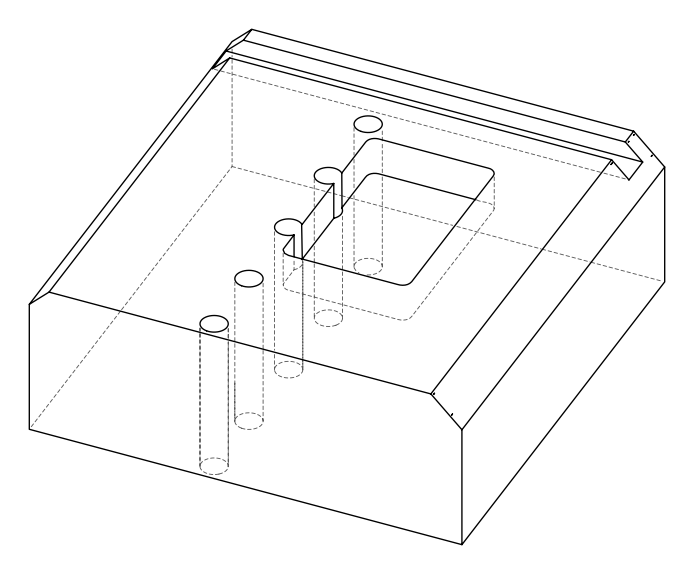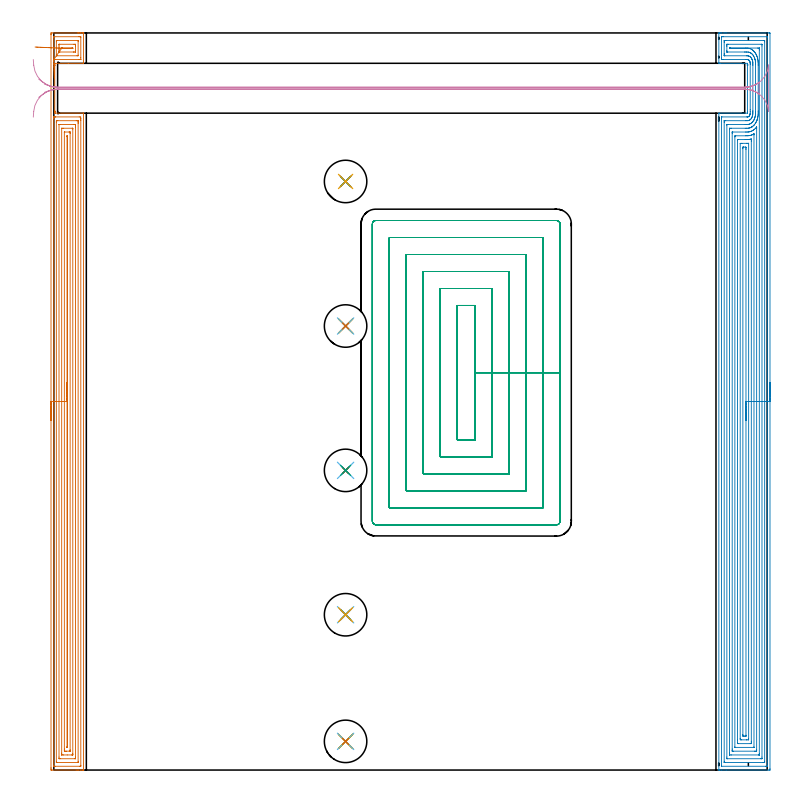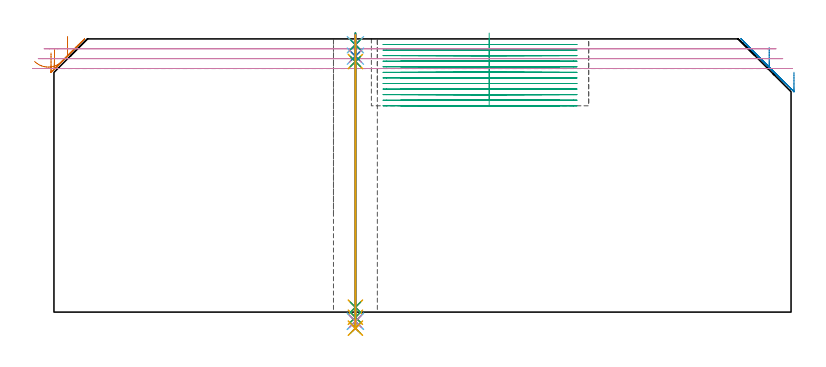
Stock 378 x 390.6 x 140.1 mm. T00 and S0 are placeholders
(PLAN: 29 operations, 23 tool changes, 117.4 min)
(1 AREA_MILL | FG_CHAMFER_SURFACE | UGT0205_001 | 21.03 min | 57438 mm3)
(2 AREA_MILL_1 | FG_CHAMFER_SURFACE_1 | UGT0205_001 | 30.74 min | 143082 mm3)
(3 MILL_RECTANGULAR_POCKET | POCKET_RECTANGULAR_STRAIGHT | NXT0201_011 | Follow Part, ap 3, ae 75% | 51.31 min | 660098 mm3)
(4 MILL_RECTANGULAR_SLOT | SLOT_RECTANGULAR | UGT0201_109 | Follow Part, ap 6.35, ae 75% | 4.77 min | 140698 mm3)
(5 SPOT_DRILL | STEP1HOLE | NXT0321_9005460120000 | 0.05 min | 119 mm3)
(6 SPOT_DRILL_1 | STEP1HOLE_1 | NXT0321_9005460120000 | 0.05 min | 204 mm3)
(7 SPOT_DRILL_2 | STEP1HOLE_2 | NXT0321_9005460120000 | 0.05 min | 156 mm3)
(8 SPOT_DRILL_3 | STEP1HOLE_3 | NXT0321_9005460120000 | 0.05 min | 234 mm3)
(9 SPOT_DRILL_4 | STEP1HOLE_4 | NXT0321_9005460120000 | 0.05 min | 205 mm3)
(10 DRILL_BLIND_HOLE_INTO_CENTER | STEP1HOLE | NXT0301_030 | 0.04 min | 125 mm3)
(11 GUN_DRILL_THROUGH_HOLE | STEP1HOLE | UGT0307_001 | 0.62 min | 2597 mm3)
(12 SPADE_DRILL_TO_ENLARGE_THROUGH_HOLE | STEP1HOLE | UGT0306_005 | 0.59 min | 20141 mm3)
(13 DRILL_TO_ENLARGE_THROUGH_HOLE | STEP1HOLE | UGT0301_054 | 0.6 min | 32557 mm3)
(14 DRILL_BLIND_HOLE_INTO_CENTER_1 | STEP1HOLE_1 | NXT0301_030 | 0.04 min | 213 mm3)
(15 GUN_DRILL_THROUGH_HOLE_1 | STEP1HOLE_1 | UGT0307_001 | 0.62 min | 2494 mm3)
(16 SPADE_DRILL_TO_ENLARGE_THROUGH_HOLE_1 | STEP1HOLE_1 | UGT0306_005 | 0.59 min | 20191 mm3)
(17 DRILL_TO_ENLARGE_THROUGH_HOLE_1 | STEP1HOLE_1 | UGT0301_054 | 0.6 min | 32589 mm3)
(18 DRILL_BLIND_HOLE_INTO_CENTER_2 | STEP1HOLE_2 | NXT0301_030 | 0.04 min | 149 mm3)
(19 GUN_DRILL_THROUGH_HOLE_2 | STEP1HOLE_2 | UGT0307_001 | 0.62 min | 2528 mm3)
(20 SPADE_DRILL_TO_ENLARGE_THROUGH_HOLE_2 | STEP1HOLE_2 | UGT0306_005 | 0.59 min | 20200 mm3)
(21 DRILL_TO_ENLARGE_THROUGH_HOLE_2 | STEP1HOLE_2 | UGT0301_054 | 0.6 min | 31487 mm3)
(22 DRILL_BLIND_HOLE_INTO_CENTER_3 | STEP1HOLE_3 | NXT0301_030 | 0.04 min | 137 mm3)
(23 GUN_DRILL_THROUGH_HOLE_3 | STEP1HOLE_3 | UGT0307_001 | 0.62 min | 2557 mm3)
(24 SPADE_DRILL_TO_ENLARGE_THROUGH_HOLE_3 | STEP1HOLE_3 | UGT0306_005 | 0.59 min | 20179 mm3)
(25 DRILL_TO_ENLARGE_THROUGH_HOLE_3 | STEP1HOLE_3 | UGT0301_054 | 0.6 min | 31460 mm3)
(26 DRILL_BLIND_HOLE_INTO_CENTER_4 | STEP1HOLE_4 | NXT0301_030 | 0.04 min | 135 mm3)
(27 GUN_DRILL_THROUGH_HOLE_4 | STEP1HOLE_4 | UGT0307_001 | 0.62 min | 2575 mm3)
(28 SPADE_DRILL_TO_ENLARGE_THROUGH_HOLE_4 | STEP1HOLE_4 | UGT0306_005 | 0.59 min | 20177 mm3)
(29 DRILL_TO_ENLARGE_THROUGH_HOLE_4 | STEP1HOLE_4 | UGT0301_054 | 0.6 min | 32599 mm3)
(TOOL UGT0205_001 | Chamfer Mill 20 x 3 x 45 deg. | D20 FL50 Z2)
(TOOL NXT0201_011 | ENDMILL 12mm [2P460-1200-NA 1630] | D12 FL38 Z6)
(TOOL UGT0201_109 | End Mill 25.4 mm | D25.4 FL25 Z2)
(TOOL NXT0321_9005460120000 | NC Spot Drill, 142deg, 12mm, Carbide, Uncoated | D12 PA142 FL30 Z2)
(TOOL NXT0301_030 | Carbide Drill 5.9mm [860.1-0590-018A1-MM 2214] | D5.9 PA140 FL28 Z2)
(TOOL UGT0307_001 | Gun Drill 5 mm | D5 PA130 FL24 Z1)
(TOOL UGT0306_005 | Spade Drill 14.5mm | D14.5 PA132 FL10 Z2)
(TOOL UGT0301_054 | Twist Drill 22.5 mm | D22.5 PA118 FL155 Z2)
(OP 1 AREA_MILL)
G17 G21 G94 G90
T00 M6
G54
G17 G0 G90 X-1.5 Y185.3 S1061 M3
G43 Z150.1 H0
Z132.9
G94 G1 Y185.338 Z132.028 F250.
Y185.452 Z131.164
Y185.641 Z130.312
Y185.903 Z129.48
Y186.237 Z128.674
Y186.64 Z127.9
Y187.109 Z127.164
Y187.64 Z126.472
Y188.229 Z125.829
Y188.872 Z125.24
Y189.564 Z124.709
Y190.3 Z124.24
Y191.074 Z123.837
Y191.88 Z123.503
Y192.712 Z123.241
Y193.564 Z123.052
Y194.429 Z122.938
Y195.3 Z122.9
Y389.677
X-1.499 Y389.986 Z122.901
X-1.494 Y390.564 Z122.904
X-1.492 Y390.593 Z122.906
X-0.917 Y390.6 Z123.48
X12.445 Z136.839
X13.002 Z137.399
X13.336 Z137.732
X13.893 Z138.289
X14.227 Z138.622
X14.894 Z139.294
X15.264 Z139.663
X15.651 Y390.593 Z140.042
X15.697 Y390.59 Z140.088
X15.7 Y390.433 Z140.1
Y374.804
X15.695 Y374.51 Z140.091
X15.607 Y374.5 Z140.002
X7.667 Z132.067
X0.5 Z124.9
Y373.992
X0.501 Y373.911 Z124.898
X0.509 Y373.728 Z124.887
Y373.465
X0.508 Y373.461 Z124.889
X0.501 Y373.441 Z124.897
Z124.893
Y373.434
X0.5 Y373.407 Z124.9
Y349.352
X0.502 Y349.22 Z124.894
X0.5 Y349.141 Z124.9
Y349.108
X0.499 Y349.079 Z124.899
X0.502 Y349.077 Z124.895
X0.513 Y349.068 Z124.879
X0.5 Y349.049 Z124.899
Y348.993 Z124.9
X0.512 Y348.986 Z124.882
X0.506 Y348.979 Z124.891
X0.5 Y348.966 Z124.9
Y348.854
X0.507 Y348.828 Z124.892
X0.5 Y348.682 Z124.9
Y348.1
X0.817 Z125.217
X0.826 Z125.224
X15.563 Z139.959
X15.662 Y348.095 Z140.058
X15.702 Y348.09 Z140.098
X15.7 Y348.017 Z140.1
Y0.167
X15.697 Y0.01 Z140.088
X15.651 Y0.007 Z140.042
X15.263 Y0. Z139.663
X14.895 Z139.294
X14.227 Z138.622
X13.002 Z137.399
X12.445 Z136.839
X11.833 Z136.228
X-0.917 Y0.001 Z123.48
X-1.149 Y0.003 Z123.248
X-1.492 Y0.008 Z122.906
X-1.494 Y0.036 Z122.904
X-1.499 Y0.614 Z122.901
X-1.5 Y1.198 Z122.9
Y195.3
X-0.086 Z124.314
Y345.393
X-0.084 Y346.226 Z124.316
X-0.082 Y346.254 Z124.318
X-0.08 Y346.26 Z124.32
X-0.064 Y346.264 Z124.336
X-0.027 Y346.244 Z124.373
X0.008 Y346.226 Z124.408
X0.234 Y346.146 Z124.634
X0.487 Y346.11 Z124.887
X0.738 Y346.103 Z125.138
X0.864 Y346.101 Z125.264
X13.463 Y346.099 Z137.863
X14.227 Y346.09 Z138.627
X14.28 Y345.333 Z138.68
X14.283 Y345.277 Z138.683
X14.286 Y344.44 Z138.686
Y344.381
X14.285 Y2.341 Z138.685
X14.284 Y2.282 Z138.684
X14.279 Y2.164 Z138.679
X14.27 Y2.01 Z138.67
X14.227 Y2.008 Z138.627
X13.734 Y2.001 Z138.134
X0.864 Y2. Z125.264
X0.371 Y2.001 Z124.771
X-0.027 Y2.008 Z124.373
X-0.077 Y2.01 Z124.323
X-0.082 Y2.222 Z124.318
X-0.085 Y2.341 Z124.315
X-0.086 Y195.3 Z124.314
X1.328 Z125.728
X1.329 Y343.081 Z125.729
X1.332 Y343.547 Z125.732
X1.335 Y343.968 Z125.735
X1.348 Y344.09 Z125.748
X1.479 Y344.094 Z125.879
X1.755 Y344.098 Z126.155
X2.095 Y344.1 Z126.495
X11.894 Z136.294
X12.445 Y344.097 Z136.845
X12.793 Y344.092 Z137.193
X12.865 Y344.08 Z137.265
X12.867 Y344.017 Z137.267
X12.87 Y343.547 Z137.27
X12.871 Y343.12 Z137.271
X12.872 Y342.654 Z137.272
X12.871 Y4.652 Z137.271
X12.87 Y4.186 Z137.27
X12.869 Y4.079 Z137.269
X12.866 Y4.027 Z137.266
X12.863 Y4.01 Z137.263
X12.816 Y4.007 Z137.216
X12.629 Y4.001 Z137.029
X1.569 Z125.969
X1.446 Y4.004 Z125.846
X1.348 Y4.01 Z125.748
X1.334 Y4.014 Z125.734
X1.332 Y4.02 Z125.732
X1.33 Y4.044 Z125.73
X1.329 Y4.186 Z125.729
X1.328 Y4.614 Z125.728
Y195.3
X2.743 Z127.143
Y341.96
X2.744 Y342.06 Z127.144
X2.746 Y342.083 Z127.146
X2.748 Y342.088 Z127.148
X2.765 Y342.091 Z127.165
X2.861 Y342.096 Z127.261
X3.199 Y342.1 Z127.599
X10.663 Z135.063
X11.218 Y342.098 Z135.618
X11.375 Y342.094 Z135.775
X11.445 Y342.09 Z135.845
X11.454 Y341.862 Z135.854
X11.455 Y341.761 Z135.855
X11.457 Y340.965 Z135.857
Y340.868
Y6.865
X11.456 Y6.071 Z135.856
X11.453 Y6.017 Z135.853
X11.451 Y6.011 Z135.851
X11.445 Y6.006 Z135.845
X11.418 Y6.003 Z135.818
X11.311 Y6.001 Z135.711
X11.095 Y6. Z135.495
X3.509 Z127.909
X3.094 Y6.002 Z127.494
X2.886 Y6.006 Z127.286
X2.783 Y6.01 Z127.183
X2.749 Y6.02 Z127.149
X2.743 Y6.865 Z127.143
Y195.3
X4.157 Z128.557
Y339.975
X4.159 Y340.043 Z128.559
X4.161 Y340.075 Z128.561
X4.163 Y340.085 Z128.563
X4.179 Y340.09 Z128.579
X4.305 Y340.098 Z128.705
X4.428 Y340.099 Z128.828
X5.194 Y340.1 Z129.594
X9.773 Y340.099 Z134.173
X9.897 Y340.097 Z134.297
X9.98 Y340.093 Z134.38
X10.037 Y340.089 Z134.437
X10.038 Y340.064 Z134.438
X10.041 Y339.975 Z134.441
X10.042 Y339.704 Z134.442
X10.043 Y8.651 Z134.443
X10.042 Y8.381 Z134.442
X10.039 Y8.109 Z134.439
X10.036 Y8.033 Z134.436
X10.031 Y8.009 Z134.431
X10.015 Y8.007 Z134.415
X9.935 Y8.003 Z134.335
X9.773 Y8.001 Z134.173
X9.531 Y8. Z133.931
X7.1 Z131.5
X5.077 Z129.477
X4.428 Y8.003 Z128.828
X4.18 Y8.006 Z128.58
X4.163 Y8.017 Z128.563
X4.161 Y8.025 Z128.561
X4.158 Y8.651 Z128.558
X4.157 Y8.923 Z128.557
Y195.3
X5.571 Z129.971
Y337.935
X5.573 Y338.027 Z129.973
X5.575 Y338.082 Z129.975
X5.578 Y338.09 Z129.978
X5.584 Y338.094 Z129.984
X5.608 Y338.097 Z130.008
X5.808 Y338.099 Z130.208
X8.08 Y338.1 Z132.48
X8.416 Y338.096 Z132.816
X8.584 Y338.092 Z132.984
X8.621 Y338.09 Z133.021
X8.623 Y338.064 Z133.023
X8.625 Y338.014 Z133.025
X8.628 Y337.55 Z133.028
X8.629 Y337.296 Z133.029
Y10.691
X8.628 Y10.437 Z133.028
X8.625 Y10.118 Z133.025
X8.622 Y10.039 Z133.022
X8.619 Y10.01 Z133.019
X8.572 Y10.007 Z132.972
X8.425 Y10.002 Z132.825
X6.646 Y10. Z131.046
X6.209 Y10.001 Z130.609
X5.752 Y10.003 Z130.152
X5.606 Y10.01 Z130.006
X5.578 Y10.015 Z129.978
X5.576 Y10.066 Z129.976
X5.573 Y10.182 Z129.973
X5.572 Y10.437 Z129.972
X5.571 Y11.077 Z129.971
Y195.3
X6.985 Z131.385
X6.986 Y335.624 Z131.386
X6.987 Y335.74 Z131.387
X6.992 Y335.969 Z131.392
X6.996 Y336.091 Z131.396
X7.027 Y336.093 Z131.427
X7.1 Y336.095 Z131.5
X7.183 Y336.093 Z131.583
X7.203 Y336.091 Z131.603
X7.208 Y336.007 Z131.608
X7.211 Y335.854 Z131.611
X7.214 Y335.625 Z131.614
X7.215 Y335.51 Z131.615
Y13.002
X7.212 Y12.224 Z131.612
X7.21 Y12.113 Z131.61
X7.205 Y12.01 Z131.605
X7.1 Y12.005 Z131.5
X7.026 Z131.426
X7. Y12.008 Z131.4
X6.992 Y12.012 Z131.392
X6.99 Y12.033 Z131.39
X6.987 Y12.109 Z131.387
X6.986 Y12.224 Z131.386
X6.985 Y12.339 Z131.385
Y195.3
Y196.172 Z131.423
Y197.037 Z131.537
Y197.888 Z131.726
Y198.72 Z131.988
Y199.526 Z132.322
Y200.3 Z132.725
Y201.036 Z133.194
Y201.728 Z133.725
Y202.371 Z134.314
Y202.961 Z134.957
Y203.492 Z135.65
Y203.96 Z136.385
Y204.363 Z137.159
Y204.697 Z137.965
Y204.959 Z138.797
Y205.148 Z139.649
Y205.262 Z140.514
Y205.3 Z141.385
G0 Z150.1
X0.281 Y366.731
Z134.688
G1 Y366.737 Z133.816
X0.278 Y366.818 Z132.947
X0.272 Y366.975 Z132.089
X0.263 Y367.206 Z131.248
X0.252 Y367.509 Z130.43
X0.238 Y367.882 Z129.642
X0.222 Y368.323 Z128.889
X0.203 Y368.827 Z128.177
X0.181 Y369.392 Z127.512
X0.158 Y370.012 Z126.899
X0.133 Y370.683 Z126.343
X0.106 Y371.401 Z125.847
X0.078 Y372.158 Z125.415
X0.048 Y372.951 Z125.052
X0.017 Y373.772 Z124.758
X-0.014 Y374.615 Z124.538
X-0.046 Y375.475 Z124.392
X-0.079 Y376.344 Z124.321
X-0.086 Y376.59 Z124.314
X-0.085 Y388.259 Z124.315
X-0.084 Y388.319 Z124.316
X-0.079 Y388.437 Z124.321
X-0.07 Y388.59 Z124.33
X-0.027 Y388.592 Z124.373
X0.466 Y388.599 Z124.866
X13.336 Y388.6 Z137.736
X13.829 Y388.599 Z138.229
X14.227 Y388.592 Z138.627
X14.277 Y388.59 Z138.677
X14.282 Y388.378 Z138.682
X14.285 Y388.259 Z138.685
X14.286 Y377.424 Z138.686
X14.284 Y376.59 Z138.684
X14.282 Y376.535 Z138.682
X14.279 Y376.518 Z138.679
X14.27 Y376.51 Z138.67
X14.227 Y376.508 Z138.627
X13.426 Y376.5 Z137.826
X13.336 Z137.736
X0.955 Z125.355
X0.864 Y376.498 Z125.264
X0.465 Y376.489 Z124.865
X0.283 Y376.466 Z124.683
X0.139 Y376.424 Z124.539
X-0.027 Y376.358 Z124.373
X-0.064 Y376.345 Z124.336
X-0.079 Y376.344 Z124.321
X1.335 Y378.513 Z125.735
X1.332 Y378.546 Z125.732
X1.331 Y378.584 Z125.731
X1.329 Y378.804 Z125.729
Y385.948
X1.33 Y386.414 Z125.73
X1.331 Y386.521 Z125.731
X1.334 Y386.573 Z125.734
X1.337 Y386.59 Z125.737
X1.384 Y386.593 Z125.784
X1.571 Y386.599 Z125.971
X12.631 Z137.031
X12.754 Y386.596 Z137.154
X12.852 Y386.59 Z137.252
X12.866 Y386.586 Z137.266
X12.868 Y386.58 Z137.268
X12.87 Y386.556 Z137.27
X12.871 Y386.414 Z137.271
Y385.986
Y378.842
X12.87 Y378.699 Z137.27
X12.867 Y378.586 Z137.267
X12.865 Y378.518 Z137.265
X12.828 Y378.51 Z137.228
X12.445 Y378.502 Z136.845
X12.321 Y378.5 Z136.721
X1.631 Y378.501 Z126.031
X1.335 Y378.513 Z125.735
X2.761 Y380.51 Z127.161
X2.75 Y380.646 Z127.15
X2.744 Y380.957 Z127.144
X2.743 Y381.056 Z127.143
Y381.852
Y383.735
X2.744 Y384.529 Z127.144
X2.747 Y384.583 Z127.147
X2.749 Y384.589 Z127.149
X2.756 Y384.594 Z127.156
X2.782 Y384.597 Z127.182
X2.889 Y384.599 Z127.289
X3.105 Y384.6 Z127.505
X10.691 Z135.091
X11.106 Y384.598 Z135.506
X11.314 Y384.594 Z135.714
X11.417 Y384.59 Z135.817
X11.451 Y384.58 Z135.851
X11.457 Y383.735 Z135.857
Y381.056
X11.455 Y380.658 Z135.855
X11.453 Y380.559 Z135.853
X11.451 Y380.517 Z135.851
X11.402 Y380.51 Z135.802
X11.214 Y380.503 Z135.614
X10.663 Y380.501 Z135.063
X10.327 Y380.5 Z134.727
X3.199 Y380.501 Z127.599
X2.761 Y380.51 Z127.161
X4.176 Y382.51 Z128.576
X4.163 Y382.52 Z128.563
X4.162 Y382.53 Z128.562
Y382.576
X4.163 Y382.587 Z128.563
X4.211 Y382.592 Z128.611
X4.275 Y382.596 Z128.675
X4.428 Y382.599 Z128.828
X4.669 Y382.6 Z129.069
X9.62 Y382.599 Z134.02
X9.773 Y382.598 Z134.173
X10.02 Y382.594 Z134.42
X10.037 Y382.583 Z134.437
X10.039 Y382.574 Z134.439
X10.037 Y382.537 Z134.437
X10.033 Y382.509 Z134.433
X10.023 Y382.506 Z134.423
X9.994 Y382.504 Z134.394
X9.773 Y382.501 Z134.173
X4.428 Z128.828
X4.284 Y382.505 Z128.684
X4.176 Y382.51 Z128.576
X3.534 Y382.539 Z127.987
X2.842 Y382.569 Z127.457
X2.107 Y382.602 Z126.988
X1.333 Y382.636 Z126.586
X0.528 Y382.672 Z126.252
X-0.303 Y382.709 Z125.99
X-1.154 Y382.746 Z125.802
X-2.018 Y382.785 Z125.689
X-2.889 Y382.823 Z125.651
X-3.76 Y382.862 Z125.689
X-4.624 Y382.9 Z125.804
X-5.475 Y382.938 Z125.993
X-6.306 Y382.975 Z126.256
X-7.111 Y383.011 Z126.59
X-7.884 Y383.045 Z126.993
X-8.618 Y383.078 Z127.462
X-9.31 Y383.108 Z127.994
X-9.952 Y383.137 Z128.583
G0 Z150.1
M5
M2
(OP 2 AREA_MILL_1)
G17 G21 G94 G90
T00 M6
G54
G17 G0 G90 X379.5 Y205.3 S1061 M3
G43 Z150.1 H0
Z123.
G94 G1 Y205.262 Z122.128 F250.
Y205.148 Z121.264
Y204.959 Z120.412
Y204.697 Z119.58
Y204.363 Z118.774
Y203.96 Z118.
Y203.492 Z117.264
Y202.96 Z116.572
Y202.371 Z115.929
Y201.728 Z115.34
Y201.036 Z114.809
Y200.3 Z114.34
Y199.526 Z113.937
Y198.72 Z113.603
Y197.888 Z113.341
Y197.036 Z113.152
Y196.172 Z113.038
Y195.3 Z113.
X379.499 Y0.614 Z113.001
X379.494 Y0.012 Z113.003
X379.492 Y0.007 Z113.006
X378.893 Y0. Z113.605
X356.299 Z136.197
X353.9 Z138.595
X352.855 Z139.644
X352.443 Z140.048
X352.402 Y0.009 Z140.088
X352.4 Y0.167 Z140.1
Y348.013
X352.405 Y348.09 Z140.091
X352.578 Y348.1 Z139.918
X367.599 Z124.899
X367.598 Y348.304 Z124.898
X367.599 Y348.77 Z124.899
X367.59 Y348.906 Z124.889
X367.6 Y348.943 Z124.9
X367.591 Y348.967 Z124.888
X367.588 Y348.974 Z124.884
X367.6 Y349.055 Z124.9
Y373.621
X367.599 Y373.627 Z124.895
X367.6 Y373.632 Z124.896
X367.598 Y373.634
Y373.635
X367.6 Y373.636
Y373.682 Z124.9
Y373.704
X367.588 Y373.712 Z124.886
X367.591 Y373.717 Z124.889
Y373.789
X367.598 Y373.911 Z124.897
X367.6 Y374.046 Z124.9
Y374.181
Y374.5
X353.007 Z139.489
X352.812 Y374.501 Z139.685
X352.405 Y374.51 Z140.091
X352.4 Y374.804 Z140.1
Y390.433
X352.402 Y390.59 Z140.088
X352.458 Y390.593 Z140.034
X352.855 Y390.6 Z139.644
X353.231 Z139.269
X353.9 Z138.595
X355.127 Z137.37
X355.685 Z136.809
X356.299 Z136.197
X378.893 Z113.605
X379.174 Y390.598 Z113.323
X379.492 Y390.59 Z113.006
X379.499 Y390.272 Z112.999
X379.5 Y195.3 Z113.
X378.086 Z114.414
Y2.314
X378.085 Y2.228 Z114.415
X378.081 Y2.057 Z114.419
X378.079 Y2.014 Z114.421
X378.072 Y2.009 Z114.428
X378.05 Y2.005 Z114.45
X378. Y2.002 Z114.5
X377.507 Y2. Z114.993
X377.107 Z115.393
X353.9 Y2.001 Z138.6
X353.843 Y2.002 Z138.657
X353.827 Y2.005 Z138.673
X353.823 Y2.008 Z138.677
X353.821 Y2.029 Z138.679
X353.817 Y2.143 Z138.683
X353.814 Y2.486 Z138.686
Y345.505
X353.816 Y345.676 Z138.684
X353.821 Y346.019 Z138.679
X353.823 Y346.092 Z138.677
X353.829 Y346.094 Z138.671
X353.852 Y346.097 Z138.648
X353.9 Y346.099 Z138.6
X354.026 Y346.1 Z138.474
X367.289 Y346.101 Z125.211
X367.414 Z125.086
X367.541 Y346.108 Z124.959
X367.749 Y346.121 Z124.751
X367.909 Y346.158 Z124.591
X368.091 Y346.226 Z124.409
X368.148 Y346.26 Z124.352
X368.181 Y346.283 Z124.319
X368.354 Y346.42 Z124.146
X368.472 Y346.538 Z124.028
X368.6 Y346.7 Z123.9
X368.702 Y346.862 Z123.798
X368.825 Y347.119 Z123.675
X368.89 Y347.304 Z123.61
X368.966 Y347.619 Z123.534
X368.992 Y347.81 Z123.508
X369.008 Y348.012 Z123.492
X369.011 Y348.076 Z123.489
X369.015 Y348.935 Z123.485
X369.014 Y349.858 Z123.486
Y373.972
X369.007 Y374.387 Z123.493
X368.991 Y374.804 Z123.509
X368.979 Y374.899 Z123.521
X368.937 Y375.122 Z123.563
X368.875 Y375.343 Z123.625
X368.802 Y375.535 Z123.698
X368.724 Y375.697 Z123.776
X368.638 Y375.844 Z123.862
X368.508 Y376.021 Z123.992
X368.344 Y376.189 Z124.156
X368.181 Y376.313 Z124.319
X367.999 Y376.408 Z124.501
X367.788 Y376.472 Z124.712
X367.382 Y376.497 Z125.118
X367.289 Y376.498 Z125.211
X366.487 Y376.5 Z126.013
X354.793 Z137.707
X353.988 Y376.502 Z138.512
X353.9 Y376.507 Z138.6
X353.821 Y376.514 Z138.679
X353.818 Y376.59 Z138.682
X353.816 Y376.674 Z138.684
X353.814 Y377.483 Z138.686
Y377.569
Y388.286
X353.815 Y388.372 Z138.685
X353.819 Y388.543 Z138.681
X353.821 Y388.586 Z138.679
X353.827 Y388.591 Z138.673
X353.85 Y388.595 Z138.65
X353.9 Y388.598 Z138.6
X354.393 Y388.6 Z138.107
X354.793 Z137.707
X378. Y388.599 Z114.5
X378.057 Y388.598 Z114.443
X378.073 Y388.595 Z114.427
X378.077 Y388.592 Z114.423
X378.079 Y388.571 Z114.421
X378.083 Y388.457 Z114.417
X378.085 Y388.286 Z114.415
X378.086 Y388.2 Z114.414
Y195.3
X376.671 Z115.829
Y4.623
X376.669 Y4.186 Z115.831
X376.667 Y4.072 Z115.833
X376.665 Y4.024 Z115.835
X376.586 Y4.01 Z115.914
X376.398 Y4.002 Z116.102
X376.215 Y4.001 Z116.285
X375.508 Y4. Z116.992
X355.685 Z136.815
X355.499 Y4.001 Z137.001
X355.375 Y4.005 Z137.125
X355.277 Y4.01 Z137.223
X355.235 Y4.016 Z137.265
X355.234 Y4.035 Z137.266
X355.231 Y4.186 Z137.269
X355.229 Y4.643 Z137.271
Y343.111
X355.23 Y343.547 Z137.27
X355.233 Y344. Z137.267
X355.235 Y344.067 Z137.265
X355.241 Y344.09 Z137.259
X355.271 Y344.092 Z137.229
X355.409 Y344.096 Z137.091
X355.685 Y344.099 Z136.815
X356.025 Y344.1 Z136.475
X366.736 Y344.101 Z125.764
X367.289 Y344.105 Z125.211
X367.617 Y344.112 Z124.883
X367.894 Y344.132 Z124.606
X368.181 Y344.196 Z124.319
X368.36 Y344.261 Z124.14
X368.726 Y344.44 Z123.774
X368.929 Y344.586 Z123.571
X369.074 Y344.698 Z123.426
X369.39 Y345.017 Z123.11
X369.633 Y345.333 Z122.867
X369.762 Y345.538 Z122.738
X369.967 Y345.936 Z122.533
X370.056 Y346.137 Z122.444
X370.09 Y346.226 Z122.41
X370.201 Y346.556 Z122.299
X370.267 Y346.819 Z122.233
X370.335 Y347.119 Z122.165
X370.397 Y347.582 Z122.103
X370.421 Y348.012 Z122.079
X370.426 Y348.446 Z122.074
X370.428 Y348.906 Z122.072
X370.429 Y349.336 Z122.071
X370.428 Y373.449 Z122.072
X370.426 Y373.911 Z122.074
X370.421 Y374.349 Z122.079
X370.407 Y374.804 Z122.093
X370.396 Y375.031 Z122.104
X370.365 Y375.299 Z122.135
X370.291 Y375.697 Z122.209
X370.207 Y376.016 Z122.293
X370.144 Y376.225 Z122.356
X370.041 Y376.516 Z122.459
X370.009 Y376.59 Z122.491
X369.967 Y376.68 Z122.533
X369.8 Y376.994 Z122.7
X369.68 Y377.195 Z122.82
X369.472 Y377.483 Z123.028
X369.285 Y377.694 Z123.215
X369.074 Y377.902 Z123.426
X368.808 Y378.105 Z123.692
X368.619 Y378.216 Z123.881
X368.282 Y378.376 Z124.218
X368.181 Y378.408 Z124.319
X368.138 Y378.42 Z124.362
X367.882 Y378.468 Z124.618
X367.679 Y378.478 Z124.821
X367.289 Y378.495 Z125.211
X367.167 Y378.499 Z125.333
X355.561 Y378.501 Z136.939
X355.306 Y378.507 Z137.194
X355.246 Y378.51 Z137.254
X355.235 Y378.542 Z137.265
X355.234 Y378.587 Z137.266
X355.23 Y378.832 Z137.27
X355.229 Y379.269 Z137.271
X355.228 Y379.726 Z137.272
Y385.521
X355.229 Y385.977 Z137.271
X355.231 Y386.414 Z137.269
X355.233 Y386.528 Z137.267
X355.235 Y386.576 Z137.265
X355.314 Y386.59 Z137.186
X355.502 Y386.598 Z136.998
X355.685 Y386.599 Z136.815
X356.392 Y386.6 Z136.108
X376.215 Z116.285
X376.401 Y386.599 Z116.099
X376.525 Y386.595 Z115.975
X376.623 Y386.59 Z115.877
X376.665 Y386.584 Z115.835
X376.666 Y386.565 Z115.834
X376.669 Y386.414 Z115.831
X376.671 Y385.957 Z115.829
Y195.3
X375.257 Z117.243
Y6.865
X375.252 Y6.042 Z117.248
X375.251 Y6.017 Z117.249
X375.239 Y6.01 Z117.261
X375.186 Y6.006 Z117.314
X375.078 Y6.002 Z117.422
X374.862 Y6. Z117.638
X374.43 Z118.07
X357.025 Z135.475
X356.817 Y6.002 Z135.683
X356.712 Y6.005 Z135.788
X356.662 Y6.01 Z135.838
X356.649 Y6.016 Z135.851
X356.643 Y6.865 Z135.857
Y341.761
X356.645 Y341.968 Z135.855
X356.648 Y342.07 Z135.852
X356.649 Y342.088 Z135.851
X356.697 Y342.092 Z135.803
X356.793 Y342.096 Z135.707
X357.132 Y342.1 Z135.368
X366.396 Z126.104
X366.948 Y342.102 Z125.552
X367.289 Y342.109 Z125.211
X367.819 Y342.124 Z124.681
X368.181 Y342.171 Z124.319
X368.565 Y342.271 Z123.935
X368.781 Y342.352 Z123.719
X369.074 Y342.492 Z123.426
X369.181 Y342.547 Z123.319
X369.365 Y342.654 Z123.135
X369.71 Y342.911 Z122.79
X369.967 Y343.142 Z122.533
X370.168 Y343.345 Z122.332
X370.349 Y343.547 Z122.151
X370.57 Y343.836 Z121.93
X370.859 Y344.276 Z121.641
X370.92 Y344.38 Z121.58
X370.951 Y344.44 Z121.549
X371.212 Y344.98 Z121.288
X371.356 Y345.333 Z121.144
X371.456 Y345.63 Z121.044
X371.534 Y345.889 Z120.966
X371.619 Y346.226 Z120.881
X371.643 Y346.335 Z120.857
X371.752 Y346.902 Z120.748
X371.777 Y347.094 Z120.723
X371.78 Y347.119 Z120.72
X371.813 Y347.533 Z120.687
X371.836 Y347.928 Z120.664
X371.838 Y348.012 Z120.662
X371.843 Y348.814 Z120.657
Y348.906
X371.842 Y373.821 Z120.658
X371.841 Y373.911 Z120.659
X371.83 Y374.726 Z120.67
X371.827 Y374.804 Z120.673
X371.804 Y375.22 Z120.696
X371.758 Y375.691 Z120.742
X371.757 Y375.697 Z120.743
X371.752 Y375.732 Z120.748
X371.643 Y376.282 Z120.857
X371.605 Y376.446 Z120.895
X371.568 Y376.59 Z120.932
X371.494 Y376.848 Z121.006
X371.272 Y377.483 Z121.228
X371.147 Y377.771 Z121.353
X370.859 Y378.332 Z121.641
X370.835 Y378.376 Z121.665
X370.798 Y378.437 Z121.702
X370.502 Y378.857 Z121.998
X370.323 Y379.081 Z122.177
X370.157 Y379.269 Z122.343
X369.967 Y379.46 Z122.533
X369.773 Y379.641 Z122.727
X369.551 Y379.811 Z122.949
X369.368 Y379.942 Z123.132
X369.166 Y380.071 Z123.334
X369.074 Y380.117 Z123.426
X368.979 Y380.162 Z123.521
X368.635 Y380.305 Z123.865
X368.403 Y380.376 Z124.097
X368.181 Y380.426 Z124.319
X367.875 Y380.469 Z124.625
X367.289 Y380.49 Z125.211
X366.954 Y380.498 Z125.546
X366.396 Y380.5 Z126.104
X366.059 Z126.441
X357.132 Y380.501 Z135.368
X356.757 Y380.506 Z135.743
X356.677 Y380.51 Z135.823
X356.649 Y380.514 Z135.851
X356.647 Y380.55 Z135.853
X356.645 Y380.638 Z135.855
X356.643 Y380.991 Z135.857
Y381.056
Y383.67
Y383.735
X356.647 Y384.558 Z135.853
X356.649 Y384.583 Z135.851
X356.661 Y384.59 Z135.839
X356.714 Y384.594 Z135.786
X356.822 Y384.598 Z135.678
X357.038 Y384.599 Z135.462
X357.47 Y384.6 Z135.03
X374.875 Z117.625
X375.083 Y384.598 Z117.417
X375.188 Y384.594 Z117.312
X375.238 Y384.59 Z117.262
X375.251 Y384.584 Z117.249
X375.257 Y383.735 Z117.243
Y195.3
X373.843 Z118.657
Y8.651
X373.841 Y8.347 Z118.659
X373.837 Y8.04 Z118.663
X373.835 Y8.009 Z118.665
X373.821 Y8.006 Z118.679
X373.781 Y8.003 Z118.719
X373.7 Y8.001 Z118.8
X373.537 Y8. Z118.963
X359.014 Z133.486
X358.363 Y8.001 Z134.137
X358.118 Y8.004 Z134.382
X358.072 Y8.01 Z134.428
X358.064 Y8.022 Z134.436
X358.061 Y8.06 Z134.439
X358.058 Y8.651 Z134.442
X358.057 Y8.957 Z134.443
Y339.388
X358.06 Y339.975 Z134.44
X358.061 Y340.051 Z134.439
X358.063 Y340.081 Z134.437
X358.114 Y340.09 Z134.386
X358.24 Y340.098 Z134.26
X358.363 Y340.099 Z134.137
X359.131 Y340.1 Z133.369
X366.396 Z126.104
X367.162 Y340.102 Z125.338
X367.289 Y340.106 Z125.211
X368.016 Y340.141 Z124.484
X368.181 Y340.163 Z124.319
X368.508 Y340.223 Z123.992
X368.761 Y340.288 Z123.739
X369.074 Y340.393 Z123.426
X369.402 Y340.54 Z123.098
X369.63 Y340.653 Z122.87
X369.967 Y340.838 Z122.533
X369.985 Y340.849 Z122.515
X370.012 Y340.868 Z122.488
X370.488 Y341.24 Z122.012
X370.859 Y341.583 Z121.641
X370.949 Y341.671 Z121.551
X371.035 Y341.761 Z121.465
X371.364 Y342.15 Z121.136
X371.733 Y342.654 Z120.767
X371.741 Y342.665 Z120.759
X371.752 Y342.682 Z120.748
X371.987 Y343.071 Z120.513
X372.071 Y343.228 Z120.429
X372.232 Y343.547 Z120.268
X372.367 Y343.825 Z120.133
X372.628 Y344.44 Z119.872
X372.632 Y344.452 Z119.868
X372.644 Y344.487 Z119.856
X372.844 Y345.134 Z119.656
X372.895 Y345.333 Z119.605
X373.015 Y345.855 Z119.485
X373.083 Y346.226 Z119.417
X373.147 Y346.617 Z119.353
X373.201 Y347.119 Z119.299
X373.226 Y347.431 Z119.274
X373.249 Y348.012 Z119.251
X373.253 Y348.297 Z119.247
X373.257 Y348.906 Z119.243
Y349.185
X373.256 Y373.299 Z119.244
X373.254 Y373.911 Z119.246
X373.251 Y374.197 Z119.249
X373.238 Y374.804 Z119.262
X373.228 Y375.114 Z119.272
X373.212 Y375.409 Z119.288
X373.182 Y375.697 Z119.318
X373.136 Y376.098 Z119.364
X373.048 Y376.59 Z119.452
X372.999 Y376.853 Z119.501
X372.911 Y377.216 Z119.589
X372.837 Y377.483 Z119.663
X372.644 Y378.084 Z119.856
X372.539 Y378.376 Z119.961
X372.474 Y378.546 Z120.026
X372.259 Y379.007 Z120.241
X372.124 Y379.269 Z120.376
X371.995 Y379.512 Z120.505
X371.752 Y379.906 Z120.748
X371.577 Y380.162 Z120.923
X371.268 Y380.569 Z121.232
X370.859 Y381.025 Z121.641
X370.83 Y381.056 Z121.67
X370.605 Y381.261 Z121.895
X370.372 Y381.456 Z122.128
X369.967 Y381.754 Z122.533
X369.637 Y381.949 Z122.863
X369.074 Y382.206 Z123.426
X368.686 Y382.337 Z123.814
X368.334 Y382.414 Z124.166
X368.181 Y382.436 Z124.319
X367.911 Y382.469 Z124.589
X367.645 Y382.486 Z124.855
X367.366 Y382.496 Z125.134
X367.289 Y382.497 Z125.211
X366.738 Y382.5 Z125.762
X366.47 Z126.03
X358.363 Y382.501 Z134.137
X358.219 Y382.505 Z134.281
X358.11 Y382.51 Z134.39
X358.063 Y382.518 Z134.437
X358.062 Y382.527 Z134.438
X358.064 Y382.572 Z134.437
X358.21 Y382.59 Z134.29
X358.363 Y382.595 Z134.137
X358.605 Y382.599 Z133.895
X372.886 Y382.6 Z119.614
X373.537 Y382.599 Z118.963
X373.782 Y382.596 Z118.718
X373.828 Y382.59 Z118.672
X373.836 Y382.578 Z118.664
X373.839 Y382.54 Z118.661
X373.842 Y381.949 Z118.658
X373.843 Y381.642 Z118.657
Y195.3
X372.429 Z120.071
X372.428 Y10.654 Z120.072
X372.427 Y10.437 Z120.073
X372.424 Y10.099 Z120.076
X372.422 Y10.023 Z120.078
X372.334 Y10.01 Z120.166
X372.186 Y10.003 Z120.314
X371.752 Y10.001 Z120.748
X371.296 Y10. Z121.204
X360.148 Z132.352
X359.691 Y10.002 Z132.809
X359.518 Y10.007 Z132.982
X359.483 Y10.01 Z133.017
X359.478 Y10.071 Z133.022
X359.474 Y10.219 Z133.026
X359.472 Y10.437 Z133.028
X359.471 Y11.115 Z133.029
Y337.296
X359.473 Y337.971 Z133.027
X359.476 Y338.069 Z133.024
X359.478 Y338.089 Z133.022
X359.496 Y338.092 Z133.004
X359.545 Y338.096 Z132.955
X359.746 Y338.099 Z132.754
X366.485 Y338.1 Z126.015
X367.289 Y338.103 Z125.211
X367.373 Y338.105 Z125.127
X368.181 Y338.148 Z124.319
X368.219 Y338.151 Z124.281
X368.468 Y338.189 Z124.032
X368.959 Y338.304 Z123.541
X369.074 Y338.338 Z123.426
X369.395 Y338.445 Z123.105
X369.617 Y338.538 Z122.883
X369.967 Y338.7 Z122.533
X370.217 Y338.831 Z122.283
X370.641 Y339.082 Z121.859
X370.768 Y339.174 Z121.732
X370.859 Y339.244 Z121.641
X371.265 Y339.569 Z121.235
X371.708 Y339.975 Z120.792
X371.73 Y339.997 Z120.77
X371.752 Y340.02 Z120.748
X372.15 Y340.469 Z120.35
X372.246 Y340.58 Z120.254
X372.401 Y340.76 Z120.099
X372.423 Y340.781 Z120.077
X372.425 Y340.728 Z120.075
X372.427 Y340.636 Z120.073
X372.428 Y340.538 Z120.072
X372.429 Y340.191 Z120.071
Y195.3
X371.015 Z121.485
X371.014 Y12.224 Z121.486
X371.013 Y12.07 Z121.487
X371.009 Y12.018 Z121.491
X371.007 Y12.01 Z121.493
X370.998 Y12.006 Z121.502
X370.971 Y12.003 Z121.529
X370.859 Y12.001 Z121.641
X361.041 Z131.459
X360.966 Y12.003 Z131.534
X360.907 Y12.007 Z131.593
X360.894 Y12.01 Z131.606
X360.891 Y12.025 Z131.609
X360.888 Y12.068 Z131.612
X360.886 Y12.224 Z131.614
Y335.51
X360.887 Y335.663 Z131.613
X360.891 Y335.82 Z131.609
X360.9 Y336.09 Z131.6
X361.041 Y336.094 Z131.459
X361.345 Y336.099 Z131.155
X366.698 Y336.101 Z125.802
X367.289 Y336.11 Z125.211
X367.575 Y336.117 Z124.925
X368.181 Y336.153 Z124.319
X368.408 Y336.176 Z124.092
X369.074 Y336.303 Z123.426
X369.156 Y336.321 Z123.344
X369.459 Y336.403 Z123.041
X369.829 Y336.54 Z122.671
X369.967 Y336.598 Z122.533
X370.444 Y336.818 Z122.056
X370.859 Y337.039 Z121.641
X370.958 Y337.091 Z121.542
X370.992 Y337.107 Z121.508
X371.003 Y337.112 Z121.497
X371.008 Y337.076 Z121.492
X371.011 Y336.869 Z121.489
X371.014 Y336.558 Z121.486
X371.015 Y195.3 Z121.485
X369.6 Z122.9
Y15.269
Y14.903
X369.597 Y14.379 Z122.903
X369.593 Y14.01 Z122.907
X369.084 Y14. Z123.416
X369.074 Z123.426
X362.826 Z129.674
X362.307 Y14.01 Z130.193
X362.302 Y14.534 Z130.198
X362.299 Y15.796 Z130.201
X362.3 Y333.724 Z130.2
Y333.987
X362.302 Y334.053 Z130.198
X362.305 Y334.083 Z130.195
X362.307 Y334.09 Z130.193
X362.325 Y334.093 Z130.175
X362.451 Y334.099 Z130.049
X366.396 Y334.1 Z126.104
X366.91 Y334.102 Z125.59
X367.289 Y334.11 Z125.211
X367.779 Y334.126 Z124.721
X368.181 Y334.151 Z124.319
X368.603 Y334.195 Z123.897
X369.074 Y334.284 Z123.426
X369.352 Y334.338 Z123.148
X369.495 Y334.367 Z123.005
X369.593 Y334.387 Z122.907
X369.596 Y334.314 Z122.904
X369.599 Y334.092 Z122.901
X369.6 Y333.724 Z122.9
Y333.197
Y195.3
X368.186 Z124.314
Y16.689
X368.181 Y16.01 Z124.319
X367.973 Y16.004 Z124.527
X367.289 Y16.001 Z125.211
X367.085 Y16. Z125.415
X364.406 Y16.001 Z128.094
X363.718 Y16.01 Z128.782
X363.714 Y16.689 Z128.786
Y16.694
Y331.942
X363.718 Y332.09 Z128.782
X364.45 Y332.099 Z128.05
X364.611 Y332.1 Z127.889
X367.125 Y332.102 Z125.375
X367.289 Y332.106 Z125.211
X367.992 Y332.127 Z124.508
X368.181 Y332.13 Z124.319
X368.186 Y331.937 Z124.314
Y195.3
X366.772 Z125.728
Y18.475
X366.771 Y18.1 Z125.729
X366.768 Y18.046 Z125.732
X366.766 Y18.019 Z125.734
X366.751 Y18.01 Z125.749
X366.634 Y18.005 Z125.866
X366.396 Y18.002 Z126.104
X365.978 Y18. Z126.522
X365.504 Z126.996
X365.345 Y18.002 Z127.155
X365.219 Y18.005 Z127.281
X365.141 Y18.01 Z127.359
X365.135 Y18.1 Z127.365
X365.131 Y18.475 Z127.369
X365.128 Y18.85 Z127.372
X365.129 Y329.258 Z127.371
X365.13 Y329.632 Z127.37
X365.135 Y330.009 Z127.365
X365.142 Y330.091 Z127.358
X365.188 Y330.094 Z127.312
X365.293 Y330.098 Z127.207
X365.504 Y330.1 Z126.996
X365.555 Z126.945
X366.396 Y330.099 Z126.104
X366.449 Y330.098 Z126.051
X366.765 Y330.077 Z125.735
X366.768 Y329.988 Z125.732
X366.771 Y329.777 Z125.729
X366.772 Y329.258 Z125.728
Y328.882
Y195.3
Y194.428 Z125.766
Y193.564 Z125.88
Y192.712 Z126.069
Y191.88 Z126.331
Y191.074 Z126.665
Y190.3 Z127.068
Y189.564 Z127.536
Y188.872 Z128.068
Y188.229 Z128.657
Y187.64 Z129.3
Y187.108 Z129.992
Y186.64 Z130.728
Y186.237 Z131.502
Y185.903 Z132.308
Y185.641 Z133.14
Y185.452 Z133.991
Y185.338 Z134.856
Y185.3 Z135.728
G0 Z150.1
M5
M2
(OP 3 MILL_RECTANGULAR_POCKET)
G17 G21 G94 G90
T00 M6
G54
G17 G0 G90 X223.2 Y188.736 S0 M3
G43 Z150.1 H1
Z143.1
G94 G1 Y210.6 Z137.242 F250.
Y246.2 F500.
X213.8
Y175.
X223.2
Y210.6
X232.2
Y255.2
X204.8
Y166.
X232.2
Y210.6
X241.2
Y264.2
X195.8
Y157.
X241.2
Y210.6
X250.2
Y273.2
X186.8
Y148.
X250.2
Y210.6
X259.2
Y282.2
X177.8
Y139.
X259.2
Y210.6
X268.2
Y289.4
G3 X266.4 Y291.2 R1.8
G1 X170.6
G3 X168.8 Y289.4 R1.8
G1 Y131.8
G3 X170.6 Y130. R1.8
G1 X266.4
G3 X268.2 Y131.8 R1.8
G1 Y210.6
Y211.6
G0 X223.2 Y188.736 Z140.242
G1 Y210.6 Z134.383 F250.
Y246.2 F500.
X213.8
Y175.
X223.2
Y210.6
X232.2
Y255.2
X204.8
Y166.
X232.2
Y210.6
X241.2
Y264.2
X195.8
Y157.
X241.2
Y210.6
X250.2
Y273.2
X186.8
Y148.
X250.2
Y210.6
X259.2
Y282.2
X177.8
Y139.
X259.2
Y210.6
X268.2
Y289.4
G3 X266.4 Y291.2 R1.8
G1 X170.6
G3 X168.8 Y289.4 R1.8
G1 Y131.8
G3 X170.6 Y130. R1.8
G1 X266.4
G3 X268.2 Y131.8 R1.8
G1 Y210.6
Y211.6
G0 X223.2 Y188.736 Z137.383
G1 Y210.6 Z131.525 F250.
Y246.2 F500.
X213.8
Y175.
X223.2
Y210.6
X232.2
Y255.2
X204.8
Y166.
X232.2
Y210.6
X241.2
Y264.2
X195.8
Y157.
X241.2
Y210.6
X250.2
Y273.2
X186.8
Y148.
X250.2
Y210.6
X259.2
Y282.2
X177.8
Y139.
X259.2
Y210.6
X268.2
Y289.4
G3 X266.4 Y291.2 R1.8
G1 X170.6
G3 X168.8 Y289.4 R1.8
G1 Y131.8
G3 X170.6 Y130. R1.8
G1 X266.4
G3 X268.2 Y131.8 R1.8
G1 Y210.6
Y211.6
G0 X223.2 Y188.736 Z134.525
G1 Y210.6 Z128.667 F250.
Y246.2 F500.
X213.8
Y175.
X223.2
Y210.6
X232.2
Y255.2
X204.8
Y166.
X232.2
Y210.6
X241.2
Y264.2
X195.8
Y157.
X241.2
Y210.6
X250.2
Y273.2
X186.8
Y148.
X250.2
Y210.6
X259.2
Y282.2
X177.8
Y139.
X259.2
Y210.6
X268.2
Y289.4
G3 X266.4 Y291.2 R1.8
G1 X170.6
G3 X168.8 Y289.4 R1.8
G1 Y131.8
G3 X170.6 Y130. R1.8
G1 X266.4
G3 X268.2 Y131.8 R1.8
G1 Y210.6
Y211.6
G0 X223.2 Y188.736 Z131.667
G1 Y210.6 Z125.808 F250.
Y246.2 F500.
X213.8
Y175.
X223.2
Y210.6
X232.2
Y255.2
X204.8
Y166.
X232.2
Y210.6
X241.2
Y264.2
X195.8
Y157.
X241.2
Y210.6
X250.2
Y273.2
X186.8
Y148.
X250.2
Y210.6
X259.2
Y282.2
X177.8
Y139.
X259.2
Y210.6
X268.2
Y289.4
G3 X266.4 Y291.2 R1.8
G1 X170.6
G3 X168.8 Y289.4 R1.8
G1 Y131.8
G3 X170.6 Y130. R1.8
G1 X266.4
G3 X268.2 Y131.8 R1.8
G1 Y210.6
Y211.6
G0 X223.2 Y188.736 Z128.808
G1 Y210.6 Z122.95 F250.
Y246.2 F500.
X213.8
Y175.
X223.2
Y210.6
X232.2
Y255.2
X204.8
Y166.
X232.2
Y210.6
X241.2
Y264.2
X195.8
Y157.
X241.2
Y210.6
X250.2
Y273.2
X186.8
Y148.
X250.2
Y210.6
X259.2
Y282.2
X177.8
Y139.
X259.2
Y210.6
X268.2
Y289.4
G3 X266.4 Y291.2 R1.8
G1 X170.6
G3 X168.8 Y289.4 R1.8
G1 Y131.8
G3 X170.6 Y130. R1.8
G1 X266.4
G3 X268.2 Y131.8 R1.8
G1 Y210.6
Y211.6
G0 X223.2 Y188.736 Z125.95
G1 Y210.6 Z120.092 F250.
Y246.2 F500.
X213.8
Y175.
X223.2
Y210.6
X232.2
Y255.2
X204.8
Y166.
X232.2
Y210.6
X241.2
Y264.2
X195.8
Y157.
X241.2
Y210.6
X250.2
Y273.2
X186.8
Y148.
X250.2
Y210.6
X259.2
Y282.2
X177.8
Y139.
X259.2
Y210.6
X268.2
Y289.4
G3 X266.4 Y291.2 R1.8
G1 X170.6
G3 X168.8 Y289.4 R1.8
G1 Y131.8
G3 X170.6 Y130. R1.8
G1 X266.4
G3 X268.2 Y131.8 R1.8
G1 Y210.6
Y211.6
G0 X223.2 Y188.736 Z123.092
G1 Y210.6 Z117.233 F250.
Y246.2 F500.
X213.8
Y175.
X223.2
Y210.6
X232.2
Y255.2
X204.8
Y166.
X232.2
Y210.6
X241.2
Y264.2
X195.8
Y157.
X241.2
Y210.6
X250.2
Y273.2
X186.8
Y148.
X250.2
Y210.6
X259.2
Y282.2
X177.8
Y139.
X259.2
Y210.6
X268.2
Y289.4
G3 X266.4 Y291.2 R1.8
G1 X170.6
G3 X168.8 Y289.4 R1.8
G1 Y131.8
G3 X170.6 Y130. R1.8
G1 X266.4
G3 X268.2 Y131.8 R1.8
G1 Y210.6
Y211.6
G0 X223.2 Y188.736 Z120.233
G1 Y210.6 Z114.375 F250.
Y246.2 F500.
X213.8
Y175.
X223.2
Y210.6
X232.2
Y255.2
X204.8
Y166.
X232.2
Y210.6
X241.2
Y264.2
X195.8
Y157.
X241.2
Y210.6
X250.2
Y273.2
X186.8
Y148.
X250.2
Y210.6
X259.2
Y282.2
X177.8
Y139.
X259.2
Y210.6
X268.2
Y289.4
G3 X266.4 Y291.2 R1.8
G1 X170.6
G3 X168.8 Y289.4 R1.8
G1 Y131.8
G3 X170.6 Y130. R1.8
G1 X266.4
G3 X268.2 Y131.8 R1.8
G1 Y210.6
Y211.6
G0 X223.2 Y188.736 Z117.375
G1 Y210.6 Z111.517 F250.
Y246.2 F500.
X213.8
Y175.
X223.2
Y210.6
X232.2
Y255.2
X204.8
Y166.
X232.2
Y210.6
X241.2
Y264.2
X195.8
Y157.
X241.2
Y210.6
X250.2
Y273.2
X186.8
Y148.
X250.2
Y210.6
X259.2
Y282.2
X177.8
Y139.
X259.2
Y210.6
X268.2
Y289.4
G3 X266.4 Y291.2 R1.8
G1 X170.6
G3 X168.8 Y289.4 R1.8
G1 Y131.8
G3 X170.6 Y130. R1.8
G1 X266.4
G3 X268.2 Y131.8 R1.8
G1 Y210.6
Y211.6
G0 X223.2 Y188.736 Z114.517
G1 Y210.6 Z108.658 F250.
Y246.2 F500.
X213.8
Y175.
X223.2
Y210.6
X232.2
Y255.2
X204.8
Y166.
X232.2
Y210.6
X241.2
Y264.2
X195.8
Y157.
X241.2
Y210.6
X250.2
Y273.2
X186.8
Y148.
X250.2
Y210.6
X259.2
Y282.2
X177.8
Y139.
X259.2
Y210.6
X268.2
Y289.4
G3 X266.4 Y291.2 R1.8
G1 X170.6
G3 X168.8 Y289.4 R1.8
G1 Y131.8
G3 X170.6 Y130. R1.8
G1 X266.4
G3 X268.2 Y131.8 R1.8
G1 Y210.6
Y211.6
G0 X223.2 Y188.736 Z111.658
G1 Y210.6 Z105.8 F250.
Y246.2 F500.
X213.8
Y175.
X223.2
Y210.6
X232.2
Y255.2
X204.8
Y166.
X232.2
Y210.6
X241.2
Y264.2
X195.8
Y157.
X241.2
Y210.6
X250.2
Y273.2
X186.8
Y148.
X250.2
Y210.6
X259.2
Y282.2
X177.8
Y139.
X259.2
Y210.6
X268.2
Y289.4
G3 X266.4 Y291.2 R1.8
G1 X170.6
G3 X168.8 Y289.4 R1.8
G1 Y131.8
G3 X170.6 Y130. R1.8
G1 X266.4
G3 X268.2 Y131.8 R1.8
G1 Y210.6
Y211.6
G0 Z150.1
M5
M2
(OP 4 MILL_RECTANGULAR_SLOT)
G17 G21 G94 G90
T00 M6
G54
G17 G0 G90 X-5.031 Y359.093 S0 M3
G43 Z150.1 H0
Z135.033
G94 G1 X-2.2 Y360.085 F250.
G2 X2. Y360.8 R12.7 F500.
G1 X366.1
G2 X370.3 Y360.085 R12.7
G1 Y362.515
G2 X366.1 Y361.8 R12.7
G1 X2.
G2 X-2.2 Y362.515 R12.7
G1 X-5.031 Y363.507 F250.
G0 Z150.1
X-8.031 Y356.447
Z129.967
G1 X-5.633 Y358.25
G2 X2. Y360.8 R12.7 F500.
G1 X366.1
G2 X373.733 Y358.25 R12.7
G1 Y364.35
G2 X366.1 Y361.8 R12.7
G1 X2.
G2 X-5.633 Y364.35 R12.7
G1 X-8.031 Y366.153 F250.
G0 Z150.1
X-10.879 Y345.997
Z124.9
G1 X-10.669 Y348.99
G2 X2. Y360.8 R12.7 F500.
G1 X366.1
G2 X378.768 Y349.001 R12.7
G1 X378.798
X378.796 Y373.574
X378.766
G2 X366.1 Y361.8 R12.7
G1 X2.
G2 X-10.662 Y373.513 R12.7
G1 X-10.895 Y376.504 F250.
G0 Z150.1
M5
M2
(OP 5 SPOT_DRILL)
G17 G21 G94 G90
T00 M6
G54
G17 G0 G90 X154.6 Y15.2 S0 M3
G43 Z150.1 H0
G94 G81 G98 Z137.1 F250. R143.1
G80
M5
M2
(OP 6 SPOT_DRILL_1)
G17 G21 G94 G90
T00 M6
G54
G17 G0 G90 X154.6 Y82.3 S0 M3
G43 Z150.1 H0
G94 G81 G98 Z137.1 F250. R143.1
G80
M5
M2
(OP 7 SPOT_DRILL_2)
G17 G21 G94 G90
T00 M6
G54
G17 G0 G90 X154.6 Y158.8 S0 M3
G43 Z150.1 H0
G94 G81 G98 Z137.1 F250. R143.1
G80
M5
M2
(OP 8 SPOT_DRILL_3)
G17 G21 G94 G90
T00 M6
G54
G17 G0 G90 X154.6 Y235.3 S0 M3
G43 Z150.1 H0
G94 G81 G98 Z137.1 F250. R143.1
G80
M5
M2
(OP 9 SPOT_DRILL_4)
G17 G21 G94 G90
T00 M6
G54
G17 G0 G90 X154.6 Y311.9 S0 M3
G43 Z150.1 H0
G94 G81 G98 Z137.1 F250. R143.1
G80
M5
M2
(OP 10 DRILL_BLIND_HOLE_INTO_CENTER)
G17 G21 G94 G90
T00 M6
G54
G17 G0 G90 X154.6 Y15.2 S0 M3
G43 Z150.1 H1
G94 G81 G98 Z131.25 F250. R142.1
G80
M5
M2
(OP 11 GUN_DRILL_THROUGH_HOLE)
G17 G21 G94 G90
T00 M6
G54
G17 G0 G90 X154.6 Y15.2 M8
G43 Z150.1 H0
Z137.56
S716 M3
G94 G1 Z128.494 F125. M26
G4 X.084
Z2.5 F250.
G4 X.084
Z-2.666 F125.
G4 X.084
M5
M9
G0 Z137.56
Z150.1
M2
(OP 12 SPADE_DRILL_TO_ENLARGE_THROUGH_HOLE)
G17 G21 G94 G90
T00 M6
G54
G17 G0 G90 X154.6 Y15.2 S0 M3
G43 Z150.1 H0
G94 G73 G98 Z-4.728 F250. Q14.483 R142.1
G80
M5
M2
(OP 13 DRILL_TO_ENLARGE_THROUGH_HOLE)
G17 G21 G94 G90
T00 M6
G54
G17 G0 G90 X154.6 Y15.2 S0 M3
G43 Z150.1 H0
G94 G73 G98 Z-8.26 F250. Q21.194 R142.1
G80
M5
M2
(OP 14 DRILL_BLIND_HOLE_INTO_CENTER_1)
G17 G21 G94 G90
T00 M6
G54
G17 G0 G90 X154.6 Y82.3 S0 M3
G43 Z150.1 H1
G94 G81 G98 Z131.25 F250. R142.1
G80
M5
M2
(OP 15 GUN_DRILL_THROUGH_HOLE_1)
G17 G21 G94 G90
T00 M6
G54
G17 G0 G90 X154.6 Y82.3 M8
G43 Z150.1 H0
Z137.56
S716 M3
G94 G1 Z128.494 F125. M26
G4 X.084
Z2.5 F250.
G4 X.084
Z-2.666 F125.
G4 X.084
M5
M9
G0 Z137.56
Z150.1
M2
(OP 16 SPADE_DRILL_TO_ENLARGE_THROUGH_HOLE_1)
G17 G21 G94 G90
T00 M6
G54
G17 G0 G90 X154.6 Y82.3 S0 M3
G43 Z150.1 H0
G94 G73 G98 Z-4.728 F250. Q14.483 R142.1
G80
M5
M2
(OP 17 DRILL_TO_ENLARGE_THROUGH_HOLE_1)
G17 G21 G94 G90
T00 M6
G54
G17 G0 G90 X154.6 Y82.3 S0 M3
G43 Z150.1 H0
G94 G73 G98 Z-8.26 F250. Q21.194 R142.1
G80
M5
M2
(OP 18 DRILL_BLIND_HOLE_INTO_CENTER_2)
G17 G21 G94 G90
T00 M6
G54
G17 G0 G90 X154.6 Y158.8 S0 M3
G43 Z150.1 H1
G94 G81 G98 Z131.25 F250. R142.1
G80
M5
M2
(OP 19 GUN_DRILL_THROUGH_HOLE_2)
G17 G21 G94 G90
T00 M6
G54
G17 G0 G90 X154.6 Y158.8 M8
G43 Z150.1 H0
Z137.56
S716 M3
G94 G1 Z128.494 F125. M26
G4 X.084
Z2.5 F250.
G4 X.084
Z-2.666 F125.
G4 X.084
M5
M9
G0 Z137.56
Z150.1
M2
(OP 20 SPADE_DRILL_TO_ENLARGE_THROUGH_HOLE_2)
G17 G21 G94 G90
T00 M6
G54
G17 G0 G90 X154.6 Y158.8 S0 M3
G43 Z150.1 H0
G94 G73 G98 Z-4.728 F250. Q14.483 R142.1
G80
M5
M2
(OP 21 DRILL_TO_ENLARGE_THROUGH_HOLE_2)
G17 G21 G94 G90
T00 M6
G54
G17 G0 G90 X154.6 Y158.8 S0 M3
G43 Z150.1 H0
G94 G73 G98 Z-8.26 F250. Q21.194 R142.1
G80
M5
M2
(OP 22 DRILL_BLIND_HOLE_INTO_CENTER_3)
G17 G21 G94 G90
T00 M6
G54
G17 G0 G90 X154.6 Y235.3 S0 M3
G43 Z150.1 H1
G94 G81 G98 Z131.25 F250. R142.1
G80
M5
M2
(OP 23 GUN_DRILL_THROUGH_HOLE_3)
G17 G21 G94 G90
T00 M6
G54
G17 G0 G90 X154.6 Y235.3 M8
G43 Z150.1 H0
Z137.56
S716 M3
G94 G1 Z128.494 F125. M26
G4 X.084
Z2.5 F250.
G4 X.084
Z-2.666 F125.
G4 X.084
M5
M9
G0 Z137.56
Z150.1
M2
(OP 24 SPADE_DRILL_TO_ENLARGE_THROUGH_HOLE_3)
G17 G21 G94 G90
T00 M6
G54
G17 G0 G90 X154.6 Y235.3 S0 M3
G43 Z150.1 H0
G94 G73 G98 Z-4.728 F250. Q14.483 R142.1
G80
M5
M2
(OP 25 DRILL_TO_ENLARGE_THROUGH_HOLE_3)
G17 G21 G94 G90
T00 M6
G54
G17 G0 G90 X154.6 Y235.3 S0 M3
G43 Z150.1 H0
G94 G73 G98 Z-8.26 F250. Q21.194 R142.1
G80
M5
M2
(OP 26 DRILL_BLIND_HOLE_INTO_CENTER_4)
G17 G21 G94 G90
T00 M6
G54
G17 G0 G90 X154.6 Y311.9 S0 M3
G43 Z150.1 H1
G94 G81 G98 Z131.25 F250. R142.1
G80
M5
M2
(OP 27 GUN_DRILL_THROUGH_HOLE_4)
G17 G21 G94 G90
T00 M6
G54
G17 G0 G90 X154.6 Y311.9 M8
G43 Z150.1 H0
Z137.56
S716 M3
G94 G1 Z128.494 F125. M26
G4 X.084
Z2.5 F250.
G4 X.084
Z-2.666 F125.
G4 X.084
M5
M9
G0 Z137.56
Z150.1
M2
(OP 28 SPADE_DRILL_TO_ENLARGE_THROUGH_HOLE_4)
G17 G21 G94 G90
T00 M6
G54
G17 G0 G90 X154.6 Y311.9 S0 M3
G43 Z150.1 H0
G94 G73 G98 Z-4.728 F250. Q14.483 R142.1
G80
M5
M2
(OP 29 DRILL_TO_ENLARGE_THROUGH_HOLE_4)
G17 G21 G94 G90
T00 M6
G54
G17 G0 G90 X154.6 Y311.9 S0 M3
G43 Z150.1 H0
G94 G73 G98 Z-8.26 F250. Q21.194 R142.1
G80
M5
M2
